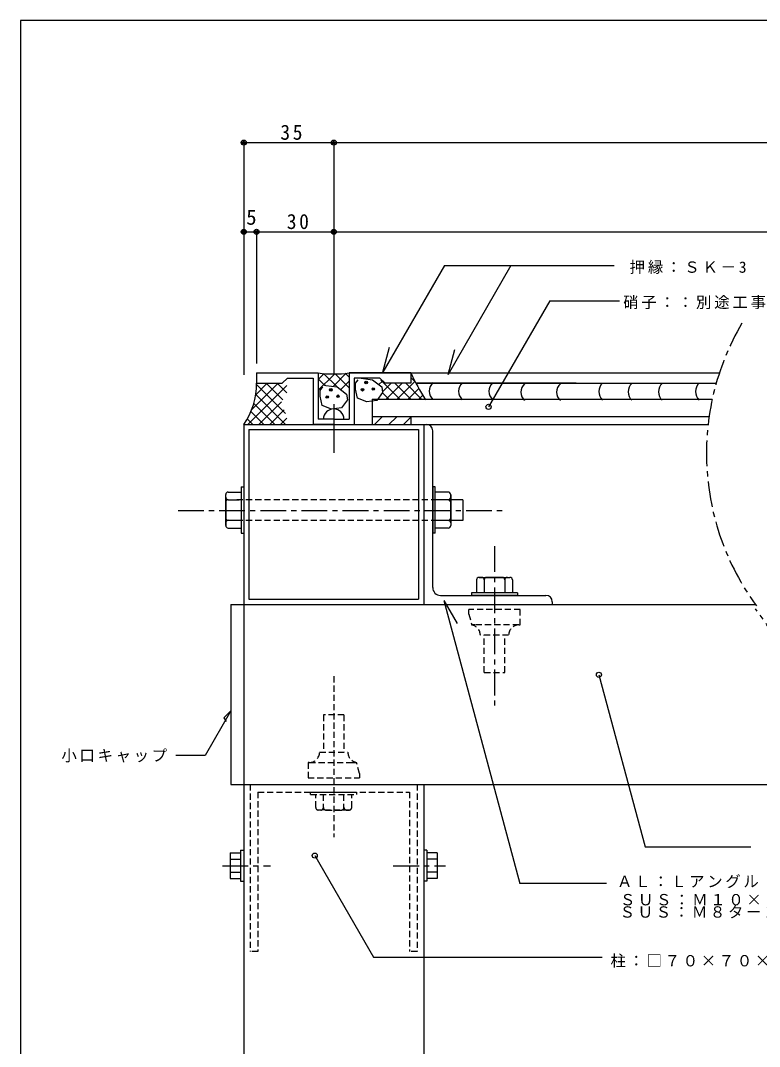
# Model space of a CAD drawing. Units: millimetres at full size, sheet at 1:2; details may follow other scales. Extents: x -3054 to 568, y -769 to 402.
# Drawn here: x -550 to -262.6, y 3 to 402 of the extents above; entities that cross this region are included whole.
import ezdxf
from ezdxf.enums import TextEntityAlignment as Align

# ---------------------------------------------------------------- set-up
doc = ezdxf.new("R2010")
doc.units = ezdxf.units.MM
doc.header["$LTSCALE"] = 2
doc.header["$PDMODE"] = 32
doc.header["$PDSIZE"] = 1
doc.linetypes.add('CHAIN1', pattern=[8, 5, -1, 1, -1])
doc.linetypes.add('DASHED1', pattern=[1.8, 1.2, -0.6])
doc.layers.add('0-0', color=134, linetype='Continuous')
doc.layers.add('1-0', color=7, linetype='Continuous')
doc.styles.add('ＭＳ ゴシック', font='')
doc.styles.get('ＭＳ ゴシック').set_extended_font_data('MS Gothic')

msp = doc.modelspace()

# ---------------------------------------------------------------- linework, layer by layer
at = {"layer": '0-0'}
for p, q in [((568, 402), (-550, 402)), ((-550, 402), (-550, -396))]:
    msp.add_line(p, q, dxfattribs=at)
at = {"layer": '1-0', "color": 4}
for p, q in [((-463.198, 354.522), (-428.198, 354.522)), ((-463.198, 354.522), (-463.198, 264.199)), ((-428.198, 354.522), (-428.198, 264.561)), ((-428.198, 354.522), (-428.198, 264.199)), ((-428.198, 354.522), (77.654, 354.522)), ((-463.198, 319.817), (-458.198, 319.817)), ((-463.198, 319.817), (-463.198, 286.704)), ((-458.198, 319.817), (-458.198, 268.646)), ((-428.198, 319.817), (-428.198, 264.561)), ((-428.198, 319.817), (-67.948, 319.817))]:
    msp.add_line(p, q, dxfattribs=at)
at = {"layer": '1-0'}
for p, q in [((-385.131, 306.73), (-409.061, 265.281)), ((-385.131, 306.73), (-319.191, 306.73)), ((-359.265, 306.73), (-383.708, 264.392)), ((-344.15, 293.024), (-367.988, 251.735)), ((-344.15, 293.024), (-317.111, 293.024)), ((-409.061, 265.281), (-406.473, 274.94)), ((-383.708, 264.392), (-381.12, 274.051)), ((-431.929, 264.701), (-434.188, 262.442)), ((-428.188, 264.199), (-434.188, 258.199)), ((-431.979, 264.651), (-426.822, 259.494)), ((-423.349, 264.796), (-428.448, 259.697)), ((-427.649, 264.564), (-422.188, 259.103)), ((-423.494, 264.651), (-422.188, 263.346)), ((-446.486, 259.996), (-461.427, 245.055)), ((-449.783, 260.941), (-460.118, 250.606)), ((-454.026, 260.941), (-458.521, 256.446)), ((-458.196, 260.446), (-446.906, 249.156)), ((-454.448, 260.941), (-447.994, 254.487)), ((-450.205, 260.941), (-446.424, 257.16)), ((-434.188, 262.618), (-431.619, 260.049)), ((-433.489, 258.097), (-432.374, 259.491)), ((-431.258, 260.049), (-431.816, 260.049)), ((-422.188, 261.714), (-425.449, 258.453)), ((-419.771, 260.924), (-418.656, 262.318)), ((-417.541, 262.876), (-418.099, 262.876)), ((-409.133, 261.867), (-410.741, 260.259)), ((-409.878, 262.112), (-402.489, 254.722)), ((-405.834, 260.922), (-409.209, 257.548)), ((-401.591, 260.922), (-407.791, 254.722)), ((-404.446, 260.922), (-398.246, 254.722)), ((-396.607, 261.664), (-403.549, 254.722)), ((-400.203, 260.922), (-394.003, 254.722)), ((-398.188, 263.15), (-396.506, 261.468)), ((-458.51, 256.518), (-446.933, 244.941)), ((-409.243, 257.235), (-406.731, 254.722)), ((-395.122, 258.907), (-399.306, 254.722)), ((-393.547, 256.239), (-395.064, 254.722)), ((-459.279, 253.045), (-451.289, 245.055)), ((-448.502, 253.737), (-457.184, 245.055)), ((-460.401, 249.923), (-455.532, 245.055)), ((-447.416, 250.58), (-452.942, 245.055)), ((-461.816, 247.096), (-459.775, 245.055)), ((-446.434, 247.32), (-448.699, 245.055)), ((-464.198, 220.634), (-463.198, 220.634)), ((-463.198, 220.634), (-463.198, 202.634)), ((-389.698, 220.592), (-389.698, 202.592)), ((-470.198, 216.634), (-470.198, 217.634)), ((-470.198, 205.634), (-470.198, 216.634)), ((-469.198, 218.634), (-464.198, 218.634)), ((-469.198, 215.634), (-464.961, 215.634)), ((-383.698, 218.592), (-388.698, 218.592)), ((-377.98, 215.592), (-388.698, 215.592)), ((-382.698, 216.592), (-382.698, 217.592)), ((-382.698, 217.592), (-382.698, 206.592)), ((-470.198, 214.634), (-470.198, 208.634)), ((-382.698, 208.592), (-382.698, 214.592)), ((-469.198, 207.634), (-464.961, 207.634)), ((-470.198, 206.634), (-470.198, 205.634)), ((-469.198, 204.634), (-464.198, 204.634)), ((-383.698, 204.592), (-388.698, 204.592)), ((-382.698, 206.592), (-382.698, 205.592)), ((-388.698, 202.592), (-389.698, 202.592)), ((-372.671, 184.449), (-372.671, 179.449)), ((-370.671, 185.449), (-371.671, 185.449)), ((-371.671, 185.449), (-360.671, 185.449)), ((-369.671, 185.449), (-369.671, 179.449)), ((-362.671, 185.449), (-368.671, 185.449)), ((-361.671, 185.449), (-361.671, 179.449)), ((-360.671, 185.449), (-359.671, 185.449)), ((-358.671, 184.449), (-358.671, 179.449)), ((-385.341, 176.446), (-355.854, 66.399)), ((-385.341, 176.446), (-380.172, 167.493)), ((-356.671, 178.449), (-374.671, 178.449)), ((-356.671, 179.449), (-356.671, 178.449)), ((-468.198, 133.549), (-478.228, 116.175)), ((-478.228, 116.175), (-489.574, 116.175)), ((-468.418, 78.29), (-468.418, 68.29)), ((-468.418, 78.29), (-464.418, 78.29)), ((-464.418, 79.29), (-464.418, 67.29)), ((-464.418, 79.29), (-463.418, 79.29)), ((-391.977, 79.29), (-392.977, 79.29)), ((-391.977, 79.29), (-391.977, 67.29)), ((-387.977, 78.29), (-391.977, 78.29)), ((-387.977, 78.29), (-387.977, 68.29)), ((-468.418, 75.79), (-464.418, 75.79)), ((-387.977, 75.79), (-391.977, 75.79)), ((-468.418, 70.79), (-464.418, 70.79)), ((-468.418, 68.29), (-464.418, 68.29)), ((-387.977, 70.79), (-391.977, 70.79)), ((-387.977, 68.29), (-391.977, 68.29)), ((-464.418, 67.29), (-463.418, 67.29)), ((-391.977, 67.29), (-392.977, 67.29)), ((-322.141, 66.399), (-355.854, 66.399))]:
    msp.add_line(p, q, dxfattribs=at)
at = {"layer": '1-0', "color": 5}
for p, q in [((-458.198, 264.941), (-434.198, 264.941)), ((-434.198, 264.941), (-434.198, 246.941)), ((-422.198, 264.941), (-422.198, 246.941)), ((-398.198, 264.941), (-422.198, 264.941)), ((-422.198, 264.941), (-278.197, 264.941)), ((-398.198, 264.941), (-398.198, 260.941)), ((-398.188, 264.922), (-398.188, 260.922)), ((-398.198, 260.941), (-408.198, 260.941)), ((-396.231, 260.941), (-279.424, 260.941)), ((-333.885, 260.922), (-396.221, 260.922)), ((-428.198, 252.769), (-428.198, 233.855)), ((-413.198, 254.741), (-413.198, 244.941)), ((-413.198, 254.741), (-280.973, 254.741)), ((-413.188, 254.722), (-335.4, 254.722)), ((-413.198, 247.941), (-282.199, 247.941)), ((-409.365, 247.922), (-412.365, 244.922)), ((-403.709, 247.922), (-406.709, 244.922)), ((-398.188, 247.786), (-401.052, 244.922)), ((-398.198, 247.941), (-398.198, 244.941)), ((-463.198, 244.941), (-282.587, 244.941)), ((-463.198, 244.941), (-463.198, 104.941)), ((-428.198, 244.941), (-436.198, 244.941)), ((-428.198, 246.941), (-434.198, 246.941)), ((-428.198, 246.941), (-432.898, 246.941)), ((-428.198, 246.941), (-422.198, 246.941)), ((-428.198, 246.941), (-423.498, 246.941)), ((-428.198, 244.941), (-420.198, 244.941)), ((-393.198, 244.941), (-393.198, 174.941)), ((-461.198, 242.941), (-461.198, 176.941)), ((-389.698, 181.441), (-389.698, 242.441)), ((-461.198, 176.941), (-395.198, 176.941)), ((-386.698, 178.441), (-345.698, 178.441)), ((-343.198, 175.941), (-343.198, 174.941)), ((-468.198, 174.941), (-468.198, 104.941)), ((-468.198, 174.941), (-264.207, 174.941)), ((-468.198, 104.941), (-242.9, 104.941)), ((-463.198, 104.941), (-463.198, -200.513)), ((-393.198, 104.941), (-393.198, -200.513))]:
    msp.add_line(p, q, dxfattribs=at)
at = {"layer": '1-0', "linetype": 'DASHED1'}
for p, q in [((-387.934, 215.592), (-466.461, 215.592)), ((-387.934, 207.592), (-466.461, 207.592)), ((-375.671, 171.18), (-375.671, 172.949)), ((-355.671, 172.949), (-375.671, 172.949)), ((-355.671, 166.949), (-355.671, 172.949)), ((-375.671, 171.18), (-374.523, 166.897)), ((-373.171, 166.949), (-374.537, 166.949)), ((-356.171, 166.949), (-374.537, 166.949)), ((-356.171, 166.949), (-355.671, 166.949)), ((-360.171, 162.949), (-371.171, 162.949)), ((-369.671, 148.449), (-369.671, 162.949)), ((-428.198, 146.988), (-428.198, 84.354)), ((-424.198, 131.941), (-424.198, 117.441)), ((-433.698, 117.441), (-422.698, 117.441)), ((-438.198, 113.441), (-438.198, 107.441)), ((-437.698, 113.441), (-438.198, 113.441)), ((-437.698, 113.441), (-419.331, 113.441)), ((-420.698, 113.441), (-419.331, 113.441)), ((-418.198, 109.21), (-419.345, 113.493)), ((-418.198, 109.21), (-418.198, 107.441)), ((-438.198, 107.441), (-418.198, 107.441)), ((-437.198, 100.941), (-437.198, 101.941)), ((-437.198, 101.941), (-419.198, 101.941)), ((-435.198, 95.941), (-435.198, 100.941)), ((-432.198, 94.941), (-432.198, 100.941)), ((-424.198, 94.941), (-424.198, 100.941)), ((-421.198, 95.941), (-421.198, 100.941)), ((-433.198, 94.941), (-434.198, 94.941)), ((-422.198, 94.941), (-433.198, 94.941)), ((-431.198, 94.941), (-425.198, 94.941)), ((-423.198, 94.941), (-422.198, 94.941))]:
    msp.add_line(p, q, dxfattribs=at)
at = {"layer": '1-0', "color": 4, "linetype": 'CHAIN1'}
for p, q in [((-488.719, 211.503), (-361.882, 211.503)), ((-365.671, 197.548), (-365.671, 135.588))]:
    msp.add_line(p, q, dxfattribs=at)
at = {"layer": '1-0', "color": 5, "linetype": 'DASHED1'}
for p, q in [((-460.698, 104.941), (-460.698, 39.941)), ((-395.698, 104.941), (-395.698, 39.941)), ((-457.698, 101.941), (-457.698, 39.941)), ((-457.698, 39.941), (-460.698, 39.941)), ((-395.698, 39.941), (-398.698, 39.941))]:
    msp.add_line(p, q, dxfattribs=at)
at = {"layer": '1-0', "linetype": 'CHAIN1'}
for p, q in [((-471.488, 73.29), (-452.841, 73.29)), ((-405.028, 73.29), (-384.708, 73.29))]:
    msp.add_line(p, q, dxfattribs=at)
at = {"layer": '1-0', "color": 4}
msp.add_lwpolyline([(-458.198, 319.817), (-428.198, 319.817), (-428.198, 286.704)], dxfattribs=at)
at = {"layer": '1-0', "color": 5}
for points in [[(-458.198, 264.941), (-458.198, 260.941), (-448.198, 260.941), (-446.198, 262.941), (-436.198, 262.941), (-436.198, 244.941)], [(-408.198, 260.941), (-410.198, 262.941), (-420.198, 262.941), (-420.198, 244.941)], [(-461.198, 242.941), (-395.198, 242.941), (-395.198, 176.941)]]:
    msp.add_lwpolyline(points, dxfattribs=at)
at = {"layer": '1-0'}
for points in [[(-431.258, 260.049), (-426.798, 259.491), (-423.174, 256.703), (-422.895, 254.473), (-425.125, 251.407), (-429.028, 250.849), (-432.652, 252.243), (-433.489, 255.867), (-433.489, 258.097)], [(-417.541, 262.876), (-413.081, 262.318), (-409.456, 259.53), (-409.178, 257.3), (-411.408, 254.234), (-415.311, 253.676), (-418.935, 255.07), (-419.771, 258.694), (-419.771, 260.924)], [(-464.198, 220.634), (-464.198, 202.634), (-463.198, 202.634)], [(-388.698, 202.592), (-388.698, 220.592), (-389.698, 220.592)], [(-377.98, 215.592), (-377.98, 207.592), (-388.698, 207.592)], [(-356.671, 179.449), (-374.671, 179.449), (-374.671, 178.449)], [(-325.062, 147.562), (-307.135, 80.659), (-266.039, 80.659)], [(-468.198, 133.549), (-470.916, 130.831), (-470.046, 129.325)], [(-435.574, 77.237), (-412.743, 37.694), (-323.806, 37.694)]]:
    msp.add_lwpolyline(points, dxfattribs=at)
at = {"layer": '1-0', "linetype": 'DASHED1'}
for points in [[(-369.671, 148.449), (-361.671, 148.449), (-361.671, 162.949)], [(-424.198, 131.941), (-432.198, 131.941), (-432.198, 117.441)], [(-437.198, 100.941), (-419.198, 100.941), (-419.198, 101.941)]]:
    msp.add_lwpolyline(points, dxfattribs=at)
at = {"layer": '1-0', "color": 5, "linetype": 'DASHED1'}
msp.add_lwpolyline([(-457.698, 101.941), (-398.698, 101.941), (-398.698, 39.941)], dxfattribs=at)
at = {"layer": '1-0'}
for centre in [(-463.198, 354.522), (-428.198, 354.522), (-463.198, 319.817), (-458.198, 319.817), (-428.198, 319.817), (-367.988, 251.735), (-325.062, 147.562), (-435.574, 77.237)]:
    msp.add_circle(centre, 1, dxfattribs=at)
at = {"layer": '1-0', "linetype": 'CHAIN1'}
for centre, start, end in [((-183.23, 233.615), 149.58181, 216.30805), ((-342.701, 111.243), 351.83563, 38.29713)]:
    msp.add_arc(centre, 100, start, end, dxfattribs=at)
at = {"layer": '1-0', "color": 5}
for centre, radius, start, end in [((-428.188, 314.561), 50, 263.1079, 276.8921), ((-325.735, 298.067), 79.675, 204.58205, 213.13772), ((-485.327, 260.639), 27.132, 324.64858, 0.78765), ((-428.198, 246.941), 4, 90, 180), ((-428.198, 246.941), 4, 0, 90), ((-392.198, 242.441), 2.5, 0, 90), ((-386.698, 181.441), 3, 180, 270), ((-345.698, 175.941), 2.5, 0, 90)]:
    msp.add_arc(centre, radius, start, end, dxfattribs=at)
at = {"layer": '1-0'}
for centre, radius, start, end in [((-386.591, 257.884), 4.448, 132.51045, 227.48955), ((-375.2, 257.797), 4.448, 132.51045, 227.48955), ((-363.396, 257.797), 4.448, 132.51045, 227.48955), ((-350.936, 257.469), 4.448, 132.51045, 227.48955), ((-337.059, 257.445), 4.448, 132.51045, 227.48955), ((-320.652, 257.681), 4.448, 132.51045, 227.48955), ((-309.26, 257.594), 4.448, 132.51045, 227.48955), ((-297.456, 257.594), 4.448, 132.51045, 227.48955), ((-283.07, 257.681), 4.448, 132.51045, 227.48955), ((-469.198, 217.634), 1, 90, 180), ((-469.198, 216.634), 1, 180, 270), ((-469.198, 214.634), 1, 90, 180), ((-383.698, 217.592), 1, 0, 90), ((-383.698, 216.592), 1, 270, 0), ((-383.698, 214.592), 1, 0, 90), ((-469.198, 208.634), 1, 180, 270), ((-469.198, 206.634), 1, 90, 180), ((-383.698, 208.592), 1, 270, 0), ((-383.698, 206.592), 1, 0, 90), ((-469.198, 205.634), 1, 180, 270), ((-383.698, 205.592), 1, 270, 0), ((-371.671, 184.449), 1, 90, 180), ((-370.671, 184.449), 1, 0, 90), ((-368.671, 184.449), 1, 90, 180), ((-362.671, 184.449), 1, 0, 90), ((-360.671, 184.449), 1, 90, 180), ((-359.671, 184.449), 1, 0, 90)]:
    msp.add_arc(centre, radius, start, end, dxfattribs=at)
at = {"layer": '1-0', "linetype": 'DASHED1'}
for centre, radius, start, end in [((-375.171, 162.949), 4, 0, 80.68179), ((-356.171, 162.949), 4, 90, 180), ((-437.698, 117.441), 4, 270, 0), ((-418.698, 117.441), 4, 180, 260.68179), ((-434.198, 95.941), 1, 180, 270), ((-433.198, 95.941), 1, 270, 0), ((-431.198, 95.941), 1, 180, 270), ((-425.198, 95.941), 1, 270, 0), ((-423.198, 95.941), 1, 180, 270), ((-422.198, 95.941), 1, 270, 0)]:
    msp.add_arc(centre, radius, start, end, dxfattribs=at)
at = {"layer": '1-0', "color": 4}
for p in [(-463.198, 354.522), (-428.198, 354.522), (-463.198, 319.817), (-458.198, 319.817), (-428.198, 319.817)]:
    msp.add_point(p, dxfattribs=at)
at = {"layer": '1-0'}
for p in [(-415.59, 261.203), (-430.701, 255.588), (-429.307, 258.376), (-426.519, 255.867), (-416.983, 258.415), (-412.802, 258.694)]:
    msp.add_point(p, dxfattribs=at)

# ---------------------------------------------------------------- texts
at = {"layer": '1-0', "style": 'ＭＳ ゴシック'}
msp.add_text('5', height=5.865, dxfattribs=at).set_placement((-462.198, 320.817), align=Align.BOTTOM_LEFT)
at = {"layer": '1-0', "attachment_point": 7, "style": 'ＭＳ ゴシック'}
for s, insert, char_height in [('\\T1.27;\\W0.95;35', (-448.948, 355.522), 5.865), ('\\T1.27;\\W0.95;30', (-446.448, 320.817), 5.865), ('\\T1.18;押縁：ＳＫ－3', (-313.126, 303.417), 4.399), ('\\T1.18;硝子：：別途工事（ＰＨＷ，ｔ＝6.8）', (-315.637, 289.603), 4.399), ('\\T1.17;小口キャップ', (-534.093, 113.44), 4.399), ('\\T1.17;ＡＬ：Ｌアングル（３．５×５０×７０）', (-318.032, 64.421), 4.399), ('\\T1.17;ＳＵＳ：Ｍ１０×９０', (-316.885, 57.816), 4.399), ('\\T1.17;ＳＵＳ：Ｍ８ターンナット', (-317.015, 52.652), 4.399), ('\\T1.17;柱：□７０×７０×２', (-320.563, 33.675), 4.399)]:
    msp.add_mtext(s, dxfattribs=dict(at, insert=insert, char_height=char_height))

doc.saveas('drawing.dxf')
